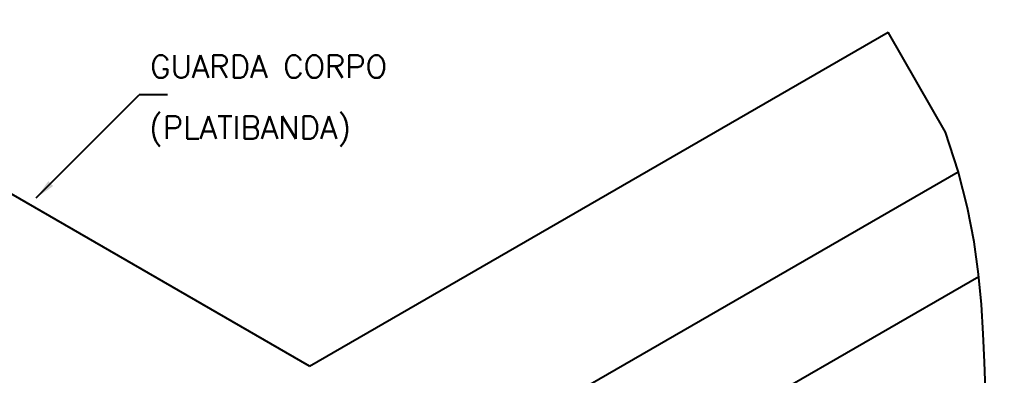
# Model space of a CAD drawing. Header units: millimetres. Extents: x -6221.7 to -6201.1, y -4390.5 to -4377.2.
# Drawn here: x -6214 to -6205.41, y -4380.34 to -4377.19 of the extents above; entities that cross this region are included whole.
import ezdxf

# ---------------------------------------------------------------- set-up
doc = ezdxf.new("R2010")
doc.units = ezdxf.units.MM
doc.header["$LTSCALE"] = 10
doc.layers.add('Termotécnica', color=7, linetype='Continuous')
doc.styles.add('r80', font='romans.shx')

msp = doc.modelspace()

# ---------------------------------------------------------------- linework, layer by layer
at = {"layer": 'Termotécnica', "color": 2}
for p, q in [((-6211.4359, -4380.2555), (-6216.7371, -4377.1948)), ((-6211.4359, -4380.2555), (-6206.3278, -4377.3064)), ((-6213.8477, -4378.7705), (-6212.9387, -4377.8614)), ((-6212.6887, -4377.8614), (-6212.9387, -4377.8614)), ((-6211.4359, -4381.8451), (-6205.7104, -4378.5395)), ((-6211.4359, -4382.8744), (-6205.5281, -4379.4636))]:
    msp.add_line(p, q, dxfattribs=at)
at = {"layer": 'Termotécnica', "color": 1}
msp.add_lwpolyline([(-6205.4029, -4382.1071), (-6205.4106, -4381.9403), (-6205.4184, -4381.7609), (-6205.4262, -4381.5694), (-6205.4342, -4381.3668), (-6205.4423, -4381.1541), (-6205.4507, -4380.9322), (-6205.4594, -4380.7021), (-6205.4684, -4380.4647), (-6205.4779, -4380.221), (-6205.4886, -4379.9713), (-6205.5044, -4379.7133), (-6205.53, -4379.4437), (-6205.5699, -4379.1597), (-6205.6288, -4378.8581), (-6205.7113, -4378.5358), (-6205.822, -4378.1899), (-6206.3278, -4377.3064)], dxfattribs=at)
at = {"layer": 'Termotécnica', "color": 2}
msp.add_solid([(-6213.6984, -4378.6653), (-6213.7406, -4378.6225), (-6213.8477, -4378.7705)], dxfattribs=at)

# ---------------------------------------------------------------- texts
at = {"layer": 'Termotécnica', "color": 2, "style": 'r80'}
for s, p in [('GUARDA CORPO', (-6212.8425, -4377.7111)), ('(PLATIBANDA)', (-6212.851, -4378.2495))]:
    msp.add_text(s, height=0.2, dxfattribs=at).set_placement(p)

doc.saveas('drawing.dxf')
